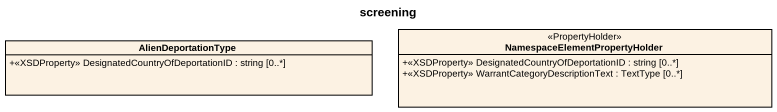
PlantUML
@startuml
title screening
hide circle
hide empty members
skinparam classAttributeIconSize 0
class "NamespaceElementPropertyHolder" as NamespaceElementPropertyHold <<PropertyHolder>> {
  +<<XSDProperty>> DesignatedCountryOfDeportationID : string [0..*]
  +<<XSDProperty>> WarrantCategoryDescriptionText : TextType [0..*]
}
class AlienDeportationType {
  +<<XSDProperty>> DesignatedCountryOfDeportationID : string [0..*]
}
@enduml
